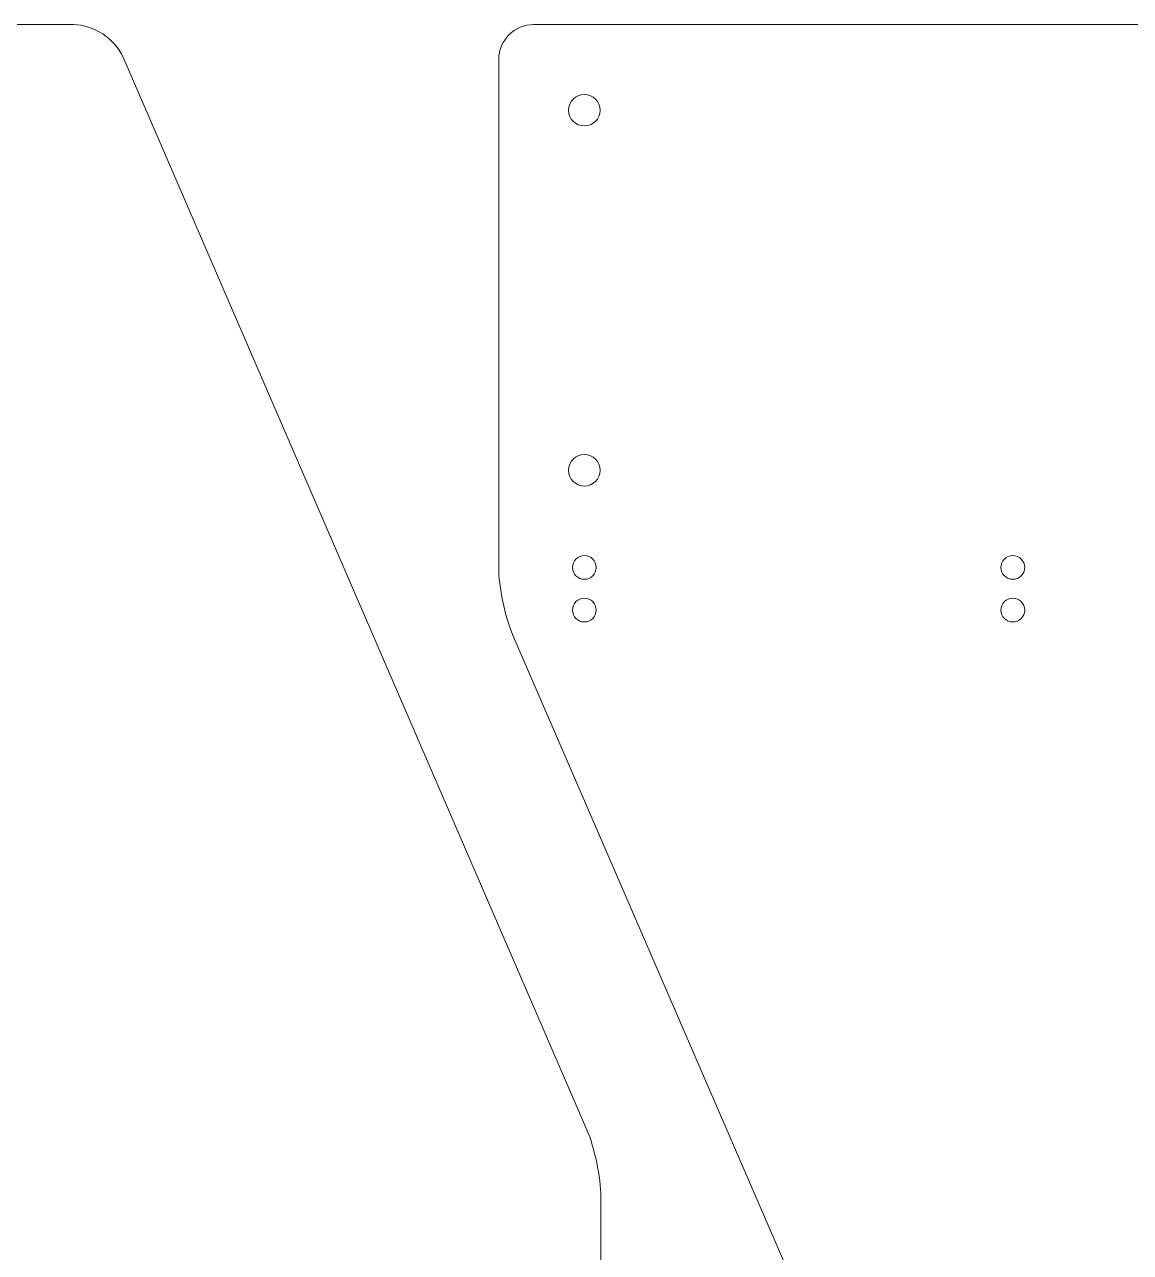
# Model space of a CAD drawing. Header units: inches. Extents: x -600 to 1443, y -822 to 226.
# Drawn here: x -151.8 to 296.5, y -294.8 to 203.1 of the extents above; entities that cross this region are included whole.
import ezdxf

# ---------------------------------------------------------------- set-up
doc = ezdxf.new("R2010")
doc.units = ezdxf.units.IN
doc.header["$MEASUREMENT"] = 0
doc.layers.add('Layer 1', color=7, linetype='Continuous')

# ---------------------------------------------------------------- blocks, each defined once
blk = doc.blocks.new('block 18')
at = {"layer": 'Layer 1', "color": 250, "lineweight": 18, "true_color": 0x1d1c1a}
for points in [[(248.84, -21.85), (246.18, -21.85), (244.02, -19.7), (244.02, -17.04), (244.02, -14.37), (246.18, -12.22), (248.84, -12.22), (251.5, -12.22), (253.66, -14.37), (253.66, -17.04), (253.66, -19.7), (251.5, -21.85), (248.84, -21.85)], [(248.84, -39.14), (246.18, -39.14), (244.02, -36.98), (244.02, -34.32), (244.02, -31.66), (246.18, -29.5), (248.84, -29.5), (251.5, -29.5), (253.66, -31.66), (253.66, -34.32), (253.66, -36.98), (251.5, -39.14), (248.84, -39.14)]]:
    blk.add_open_spline(points, degree=3, knots=[0, 0, 0, 0, 1, 1, 1, 2, 2, 2, 3, 3, 3, 4, 4, 4, 4], dxfattribs=at)
blk = doc.blocks.new('block 19')
at = {"layer": 'Layer 1', "color": 250, "lineweight": 18, "true_color": 0x1d1c1a}
for points in [[(75.17, -21.85), (72.51, -21.85), (70.35, -19.7), (70.35, -17.04), (70.35, -14.37), (72.51, -12.22), (75.17, -12.22), (77.83, -12.22), (79.98, -14.37), (79.98, -17.04), (79.98, -19.7), (77.83, -21.85), (75.17, -21.85)], [(75.17, -39.14), (72.51, -39.14), (70.35, -36.98), (70.35, -34.32), (70.35, -31.66), (72.51, -29.5), (75.17, -29.5), (77.83, -29.5), (79.98, -31.66), (79.98, -34.32), (79.98, -36.98), (77.83, -39.14), (75.17, -39.14)]]:
    blk.add_open_spline(points, degree=3, knots=[0, 0, 0, 0, 1, 1, 1, 2, 2, 2, 3, 3, 3, 4, 4, 4, 4], dxfattribs=at)

msp = doc.modelspace()

# ---------------------------------------------------------------- linework, layer by layer
at = {"layer": 'Layer 1', "color": 18, "lineweight": 18, "true_color": 0x010101}
for points in [[(76.2, -245.04), (76.2, -245.04), (-111.94, 190.06), (-111.94, 190.06), (-115.03, 197.21), (-123.94, 203.07), (-131.74, 203.07), (-131.74, 203.07), (-199.77, 203.07), (-199.77, 203.07), (-207.56, 203.07), (-213.94, 196.69), (-213.94, 188.9), (-213.94, 188.9), (-213.94, 188.89), (-213.94, 188.89), (-213.94, 188.89), (-213.94, 174.72), (-213.94, 174.72), (-213.94, 165.33), (-221.56, 157.71), (-230.95, 157.71), (-240.34, 157.71), (-247.96, 165.33), (-247.96, 174.72), (-247.96, 174.72), (-247.96, 188.89), (-247.96, 188.89), (-247.96, 188.89), (-247.96, 188.9), (-247.96, 188.9), (-247.96, 196.69), (-254.34, 203.07), (-262.13, 203.07), (-262.13, 203.07), (-330.16, 203.07), (-330.16, 203.07), (-337.96, 203.07), (-346.87, 197.22), (-349.97, 190.06), (-349.97, 190.06), (-538.37, -245.05), (-538.37, -245.05), (-541.46, -252.2), (-544, -264.43), (-544, -272.22), (-544, -272.22), (-544, -478.11), (-544, -478.11), (-544, -485.91), (-537.62, -492.29), (-529.82, -492.29), (-529.82, -492.29), (67.66, -492.29), (67.66, -492.29), (75.45, -492.29), (81.83, -485.91), (81.83, -478.11), (81.83, -478.11), (81.83, -272.22), (81.83, -272.22), (81.83, -264.43), (79.3, -252.2), (76.2, -245.04)], [(46.06, -44.18), (46.06, -44.18), (234.21, -479.28), (234.21, -479.28), (237.3, -486.43), (246.21, -492.29), (254.01, -492.29), (254.01, -492.29), (322.04, -492.29), (322.04, -492.29), (329.83, -492.29), (336.21, -485.91), (336.21, -478.11), (336.21, -478.11), (336.21, -478.11), (336.21, -478.11), (336.21, -478.11), (336.21, -463.94), (336.21, -463.94), (336.21, -454.55), (343.83, -446.93), (353.22, -446.93), (362.61, -446.93), (370.23, -454.55), (370.23, -463.94), (370.23, -463.94), (370.23, -478.11), (370.23, -478.11), (370.23, -478.11), (370.23, -478.11), (370.23, -478.11), (370.23, -485.91), (376.61, -492.29), (384.4, -492.29), (384.4, -492.29), (452.43, -492.29), (452.43, -492.29), (460.23, -492.29), (469.14, -486.43), (472.24, -479.28), (472.24, -479.28), (660.63, -44.17), (660.63, -44.17), (663.73, -37.02), (666.27, -24.79), (666.27, -17), (666.27, -17), (666.27, 188.9), (666.27, 188.9), (666.27, 196.69), (659.89, 203.07), (652.09, 203.07), (652.09, 203.07), (54.61, 203.07), (54.61, 203.07), (46.82, 203.07), (40.44, 196.69), (40.44, 188.9), (40.44, 188.9), (40.44, -17), (40.44, -17), (40.44, -24.79), (42.97, -37.02), (46.06, -44.18)]]:
    msp.add_open_spline(points, degree=3, knots=[0, 0, 0, 0, 1, 1, 1, 2, 2, 2, 3, 3, 3, 4, 4, 4, 5, 5, 5, 6, 6, 6, 7, 7, 7, 8, 8, 8, 9, 9, 9, 10, 10, 10, 11, 11, 11, 12, 12, 12, 13, 13, 13, 14, 14, 14, 15, 15, 15, 16, 16, 16, 17, 17, 17, 18, 18, 18, 19, 19, 19, 20, 20, 20, 21, 21, 21, 21], dxfattribs=at)
at = {"layer": 'Layer 1', "color": 250, "lineweight": 18, "true_color": 0x1d1c1a}
for points in [[(68.79, 168.34), (68.79, 171.87), (71.64, 174.72), (75.17, 174.72), (78.69, 174.72), (81.54, 171.87), (81.54, 168.34), (81.54, 164.82), (78.69, 161.97), (75.17, 161.97), (71.64, 161.97), (68.79, 164.82), (68.79, 168.34)], [(68.79, 22.36), (68.79, 25.88), (71.64, 28.74), (75.16, 28.74), (78.69, 28.74), (81.54, 25.88), (81.54, 22.36), (81.54, 18.84), (78.69, 15.98), (75.16, 15.98), (71.64, 15.98), (68.79, 18.84), (68.79, 22.36)]]:
    msp.add_open_spline(points, degree=3, knots=[0, 0, 0, 0, 1, 1, 1, 2, 2, 2, 3, 3, 3, 4, 4, 4, 4], dxfattribs=at)

# ---------------------------------------------------------------- block references
at = {"layer": 'Layer 1'}
for name in ['block 19', 'block 18']:
    msp.add_blockref(name, (0, 0), dxfattribs=at)

doc.saveas('drawing.dxf')
